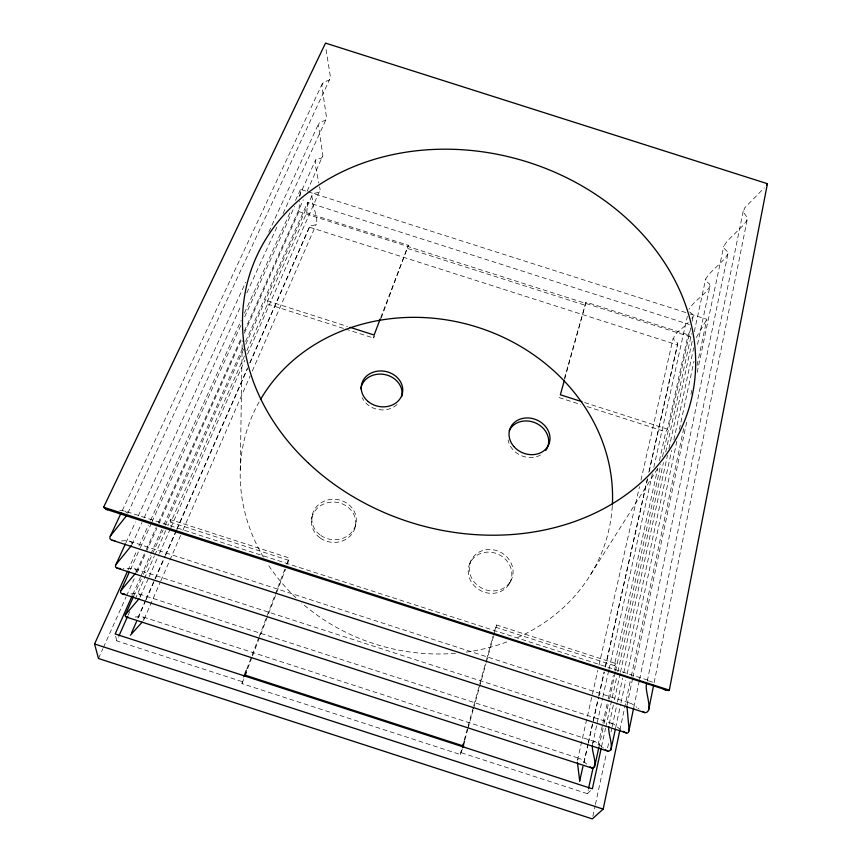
<?xml version="1.0" encoding="UTF-8"?>
<svg xmlns="http://www.w3.org/2000/svg" width="862" height="862" viewBox="0 0 862 862"><rect width="100%" height="100%" fill="white"/><g stroke="black" fill="none" stroke-linecap="round" stroke-linejoin="round"><path stroke-width="0.65" stroke-dasharray="4.31 3.23" d="M240.272 469.779L242.211 340.727M649.226 471.298L677.758 343.098C665.593 337.193 684.493 328.163 688.188 322.528M132.134 543.803C130.722 538.869 123.05 541.487 119.139 540.786M462.355 748.873L460.254 754.476L241.974 683.62L243.45 677.823M246.866 350.608L267.511 304.027L267.651 300.87L306.743 212.785L307.594 202.408L689.417 324.5M639.572 679.482L727.991 253.687L727.431 251.639L724.102 248.385L723.757 246.241L727.269 240.972L742.182 226.383L746.632 220.952L747.16 217.439L743.238 211.933L744.736 207.817L764.228 187.916M592.463 744.66L602.549 698.317M244.377 333.163L298.877 211.621L299.653 201.158M300.03 195.933L300.515 189.392L306.926 191.439M287.466 564.179L289.147 557.951L170.557 519.614L167.842 525.745M311.667 519.075L312.022 516.316M727.991 253.687L725.125 258.395L709.491 273.717L705.838 278.555L705.903 280.969L709.329 283.846L710.062 285.731L697.067 346.675M577.443 760.413L597.797 670.42M692.154 321.321L693.35 315.19L690.71 312.734M345.468 329.047L373.58 338.066L373.946 336.04M381.166 318.164L408.34 245.271L306.743 212.785M654.129 682.639L747.343 218.98M355.241 527.113L355.79 524.398M647.297 681.023L743.238 211.093M250.077 362.783L310.201 225.488C324.435 227.266 310.999 206.093 312.497 199.047C308.725 188.94 323.347 197.086 319.414 186.774M633.818 707.163L639.378 680.377M632.611 678.62L627.073 704.9C628.84 700.116 634.335 705.838 636.781 707.314M632.891 677.306L687.186 419.719M697.164 372.406L723.757 246.241M619.897 730.114L630.208 681.389M631.318 676.131L683.695 428.576M690.947 394.333L691.777 390.389M697.078 365.369L706.829 319.285L687.596 313.132M615.651 727.787L620.705 704.135M620.985 702.821L625.758 680.474M627.159 673.901L676.853 441.301M679.375 429.47L693.975 361.135M592.884 816.271L595.146 805.744M595.426 804.429L606.471 753.097M607.613 747.839L608.744 742.57M611.007 732.043L611.858 728.099M612.139 726.785L617.235 703.09M617.526 701.776L622.623 678.092M623.754 672.823L671.617 450.417M673.879 439.889L693.705 347.774M601.525 746.718L605.544 728.304M605.835 726.989L616.729 676.993M617.871 671.735L663.449 462.549M665.744 452.033L691.55 333.626M613.356 705.019L609.089 724.737C611.826 720.201 617.192 727.657 620.123 729.155M614.498 699.761L620.198 673.47M620.478 672.155L667.479 455.276M668.912 448.703L692.832 338.292M694.266 331.719L705.655 279.137M461.278 752.741L587.41 793.686L588.272 789.743M598.077 745.059L607.893 700.386M608.173 699.071L613.367 675.42M614.52 670.162L615.964 663.6L496.631 625.025L494.454 631.059M659.43 460.728L665.787 431.83L667.436 429.136L688.145 334.779L690.71 330.254M598.864 747.332L603.756 724.974M604.046 723.66L609.229 699.998M609.52 698.683L615.274 672.382M615.565 671.067L660.766 464.64M662.49 456.752L690.71 327.894M495.521 627.202L614.347 665.615L657.695 468.605M602.84 697.013L608.669 670.755M608.96 669.44L652.383 473.863M653.838 467.301L687.359 316.354M583.822 762.536L587.938 744.154M588.24 742.839L592.937 721.828M593.239 720.513L598.53 696.873M598.821 695.559L604.111 671.918M605.296 666.66L647.351 478.852M648.817 472.29L677.747 343.895M583.962 762.892L588.078 744.499M588.369 743.195L598.659 697.218M598.961 695.903L604.251 672.263M605.426 667.005L647.47 479.186M598.982 665.173L639.475 486.674M640.962 480.112L673.125 338.357M136.013 572.422C137.877 565.903 126.703 569.232 123.072 568.629M460.254 754.476L461.687 749.337M464.176 740.339L467.743 727.474M468.098 726.192L473.432 706.905M473.788 705.622L479.487 685.053M479.843 683.771L486.254 660.626M486.61 659.344L493.021 636.199M564.459 378.332L586.009 302.109L688.145 334.779M464.855 739.844L467.71 729.521M468.066 728.228L473.066 710.169M473.421 708.876L485.92 663.729M486.276 662.436L493.42 636.63M493.775 635.337L496.631 625.025M564.632 379.334L586.009 302.109M140.107 597.107C141.971 591.504 132.403 594.209 129.375 593.929M307.163 191.192L322.862 155.526L318.423 124.947L319.673 122.167L325.47 120.4L326.439 116.887L321.828 85.607L323.282 82.396L329.23 80.058L330.254 75.802L325.556 46.397M143.383 620.521C146.885 614.315 135.442 617.364 132.565 617.235M577.551 759.67C579.932 755.845 584.414 762.827 586.785 764.077M592.636 742.947C594.78 738.96 599.392 745.199 601.698 746.535M693.307 316.063L691.971 318.444M709.976 286.227C704.89 295.397 694.449 300.332 688.986 309.253M246.78 669.084L258.686 637.869M259.16 636.619L284.859 569.189M286.766 564.19L289.147 557.951M380.778 317.572L408.34 245.271M241.974 683.62L244.366 677.327M247.717 668.524L252.027 657.21M252.501 655.96L285.548 569.2M373.58 338.066L374.528 335.577M469.801 563.554L470.857 561M322.593 156.83L321.041 158.349L316.537 158.92L315.352 160.806L315.783 167.573L318.821 183.056M144.159 619.121L160.3 582.098M160.838 580.869L180.74 535.205M182.884 530.259L250.131 375.994M252.286 371.048L316.289 224.185M137.748 618.097L145.322 600.846M145.861 599.607L154.513 579.889M155.063 578.661L164.793 556.475M165.342 555.236L176.16 530.593M176.699 529.354L247.566 367.891M249.732 362.967L309.792 226.146M138.125 617.903L145.7 600.652M146.238 599.424L154.891 579.706M155.429 578.467L165.17 556.281M165.709 555.053L176.527 530.399M177.066 529.171L247.372 368.947M140.441 596.396L148.598 577.939M149.137 576.71L158.931 554.568M159.47 553.339L170.342 528.74M170.891 527.512L244.84 360.208M247.556 354.067L319.339 191.687M242.028 681.573L116.736 640.897L118.363 637.223M128.147 615.177L129.785 611.503M135.215 599.252L154.244 556.367M154.794 555.139L165.666 530.636M288.899 560.397L170.805 522.221L244.689 355.51M132.716 594.608L140.387 577.4M140.937 576.172L150.257 555.268M150.807 554.04L161.765 529.451M163.963 524.527L242.912 347.483M245.648 341.341L307.594 202.408M133.556 596.429L141.217 579.221M143.404 574.297L163.112 530.033M165.299 525.109L243.58 349.272M245.767 344.358L312.55 194.338M136.379 571.635L145.743 550.775M146.292 549.547L156.205 527.458M158.414 522.544L241.608 337.236M244.355 331.094L303.305 199.79M98.483 658.493L102.89 648.666M103.44 647.437L126.014 597.107M126.563 595.879L134.267 578.693M137.026 572.551L145.829 552.908M146.378 551.68L156.841 528.363M159.039 523.449L241.619 339.305M130.41 569.663L139.838 548.803M140.387 547.575L151.486 523.029M152.046 521.801L241.36 324.231M244.689 316.871L294.61 206.427M299.049 196.611L315.697 159.793M127.867 570.461L136.746 550.85M138.965 545.948L148.404 525.12M150.624 520.217L241.112 320.502M244.442 313.143L290.526 211.449M295.515 200.426L300.515 189.392M131.886 544.644L141.928 522.652M144.159 517.76L241.252 305.148M246.834 292.929L277.521 225.715M283.102 213.496L326.062 119.409M125.938 542.715L135.506 521.919M138.319 515.799L245.735 282.186M268.793 232.04L318.854 123.18M127.845 513.062L329.672 79.358M122.264 510.573L322.323 83.571M509.517 583.434A22.229 20.203 27.1 0 0 488.819 552.1A22.229 20.203 27.1 0 0 471.783 582.669A22.229 20.203 27.1 0 0 509.517 583.434L510.757 580.956A22.326 20.268 27.1 0 0 489.95 549.503A22.326 20.268 27.1 0 0 472.861 580.169A22.326 20.268 27.1 0 0 510.757 580.956M696.345 337.43L706.829 319.285M590.761 574.34L658.967 466.439M614.347 665.615L615.964 663.6M587.41 793.686L592.356 788.816M648.386 680.851L653.374 682.402M119.786 510.358L124.893 511.069L650.562 681.034M308.208 191.849L686.314 312.723M298.877 211.621L691.852 337.333M407.704 248.493L584.738 305.126M309.566 227.202L677.338 344.897M267.651 300.87L347.505 326.482M584.576 402.554L667.436 429.136M267.511 304.027L344.186 328.637M559.115 397.597L580.708 404.526M587.054 406.562L665.787 431.83M129.914 541.282L630.424 703.252M134.763 568.823L611.858 723.337M138.976 593.896L595.125 741.729M143.394 617.052L579.264 758.398M124.893 511.069L127.264 513.105M690.333 312.507L689.632 312.001M637.955 708.198L639.13 709.07M602.613 747.311L603.519 748.065M115.691 636.275L116.736 640.897M170.557 519.614L170.805 522.221M612.279 506.231A187.83 166.495 16.6 0 1 515.271 638.548M506.791 641.953A187.83 166.495 16.6 0 1 465.954 652.146M455.47 653.299A187.83 166.495 16.6 0 1 301.722 603.001M295.903 597.711A187.83 166.495 16.6 0 1 268.157 564.772M263.363 557.1A187.83 166.495 16.6 0 1 259.818 400.679M397.07 404.493A20.796 17.79 11.4 0 1 362.202 397.716M540.463 455.05A20.839 17.822 22.9 0 1 508.095 439.889M320.384 538.136A22.186 20.149 6.9 0 0 355.629 525.066A22.186 20.149 6.9 0 0 324.866 503.527A22.186 20.149 6.9 0 0 320.384 538.136M320.783 535.442A22.283 20.214 7 0 0 356.178 522.34A22.283 20.214 7 0 0 325.276 500.725A22.283 20.214 7 0 0 320.783 535.442"/><path stroke-width="1.29" d="M626.922 705.956L629.023 728.95L628.484 732.291L627.267 733.174L117.07 568.144L115.594 567.164L115.53 565.461L125.378 543.933M646.759 683.663C643.677 688.975 654.527 712.734 644.862 712.648L111.564 540.065L109.948 538.847L110.024 536.767L121.122 513.009M133.556 596.429L125.335 614.875L125.184 615.996L126.208 617.009L592.733 768.322C598.142 764.055 591.461 752.31 592.474 745.716M129.3 572.12L120.658 591.246L120.508 592.442L121.574 593.552L608.303 751.319C615.5 750.037 607.247 732.291 608.884 726.612M669.311 690.15L767.439 183.714L325.513 43.1L103.612 507.222L106.166 509.334L668.481 690.645L669.311 690.15L103.612 507.222M648.569 710.31L653.601 685.279M628.732 731.666L633.645 707.993M127.307 571.678L94.561 643.979L98.483 658.493L592.313 818.9L603.174 809.116L619.897 730.114M610.878 750.123L615.371 729.101M601.245 748.033L592.356 788.816L115.174 633.958L132.166 595.836M588.563 788.428L593.175 767.406M594.543 767.051L598.864 747.332M579.706 780.918L582.938 766.48M462.398 746.761L463.109 744.197M462.711 747.58L464.499 741.126M564.276 380.627L560.365 394.785L582.033 401.735M243.924 676.573L246.306 670.334M380.304 318.821L374.119 335.027L350.037 327.301M244.84 676.077L246.284 672.306M131.638 632.697L136.508 621.61M118.902 636.005L127.608 616.395M125.335 614.875L139.041 598.745M110.293 536.121L126.714 515.498M115.82 564.729L131.433 545.592M120.971 590.524L135.496 573.295M766.62 184.996L767.439 183.714M130.367 635.229L142.155 622.159M124.828 594.069L122.221 593.767M120.626 568.618L117.07 568.144M109.485 509.927L111.435 510.078M128.427 617.375L126.208 617.009M114.894 540.668L112.189 540.258M106.166 509.334L107.707 509.69M244.765 675.043L463.821 746.136M94.561 643.979L603.174 809.116M592.733 768.322L590.05 766.803M626.081 733.012L623.032 731.342M666.186 690.43L663.255 688.997M644.862 712.648L642.524 711.43M608.303 751.319L606.88 750.576M605.286 749.466L606.105 750.059M577.421 762.267L579.706 781.047M260.464 399.569A187.83 166.495 16.6 0 1 474.229 326.202A187.83 166.495 16.6 0 1 612.343 504.949M360.833 388.87A20.796 17.79 11.4 0 1 384.657 374.528A20.796 17.79 11.4 0 1 401.638 396.671M509.237 430.784A20.839 17.822 22.9 0 1 537.349 423.835A20.839 17.822 22.9 0 1 545.657 450.524M308.564 463.26A229.604 189.414 16.6 0 0 687.854 411.853A229.604 189.414 16.6 0 0 410.84 151.486A229.604 189.414 16.6 0 0 308.564 463.26M368.214 401.584A20.882 17.833 11.4 0 0 402.349 393.589A20.882 17.833 11.4 0 0 375.444 371.544A20.882 17.833 11.4 0 0 368.214 401.584M513.806 446.441A20.925 17.876 22.8 0 0 548.771 444.512A20.925 17.876 22.8 0 0 525.982 417.973A20.925 17.876 22.8 0 0 513.806 446.441"/></g></svg>
